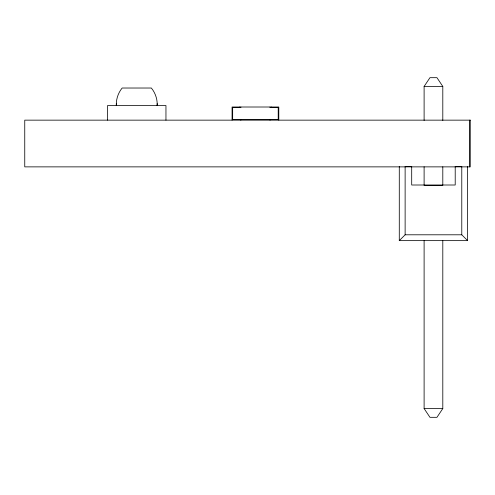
<?xml version="1.0" encoding="UTF-8"?>
<svg xmlns="http://www.w3.org/2000/svg" width="495" height="495" viewBox="0 0 495 495"><rect width="100%" height="100%" fill="white"/><g stroke="black" fill="none" stroke-linecap="round" stroke-linejoin="round"><path stroke-width="0.74" d="M424.11 120.446L424.11 86.446L429.951 77.684L436.961 77.684L442.802 86.446L442.802 120.446M442.802 240.638L442.802 408.554L436.961 417.316L429.951 417.316L424.11 408.554L424.11 240.638M399.286 240.638L405.127 234.797L405.127 166.462L411.698 166.462L411.698 185.006L455.208 185.006L455.208 166.462L461.779 166.462L461.779 234.797L467.62 240.638L399.286 240.638L399.286 166.462M424.11 86.446L442.802 86.446M405.127 234.797L461.779 234.797M424.11 408.554L442.802 408.554M469.507 120.149L469.507 166.871M467.62 166.462L467.62 240.638M442.802 166.809L442.802 185.359L424.11 185.359L424.11 166.809M278.796 120.149L278.796 107.007L232.075 107.007L232.075 120.149M271.495 107.007L271.495 107.588M270.035 107.007L270.035 107.588L278.215 107.588L278.215 119.561L232.656 119.561L232.656 107.588L240.836 107.588L240.836 107.007M270.035 119.561L270.035 120.149M240.836 119.561L240.836 120.149M239.376 107.007L239.376 107.588M165.955 120.149L165.955 105.546L107.551 105.546L107.551 120.149M157.193 103.628L157.193 105.546L157.138 102.403A26.025 26.025 0 0 0 151.359 88.023L122.154 88.023A26.025 26.025 0 0 0 116.375 102.403L116.313 105.546L116.313 103.628M470.25 120.149L24.75 120.149L24.75 166.871L470.25 166.871L470.25 120.149"/></g></svg>
